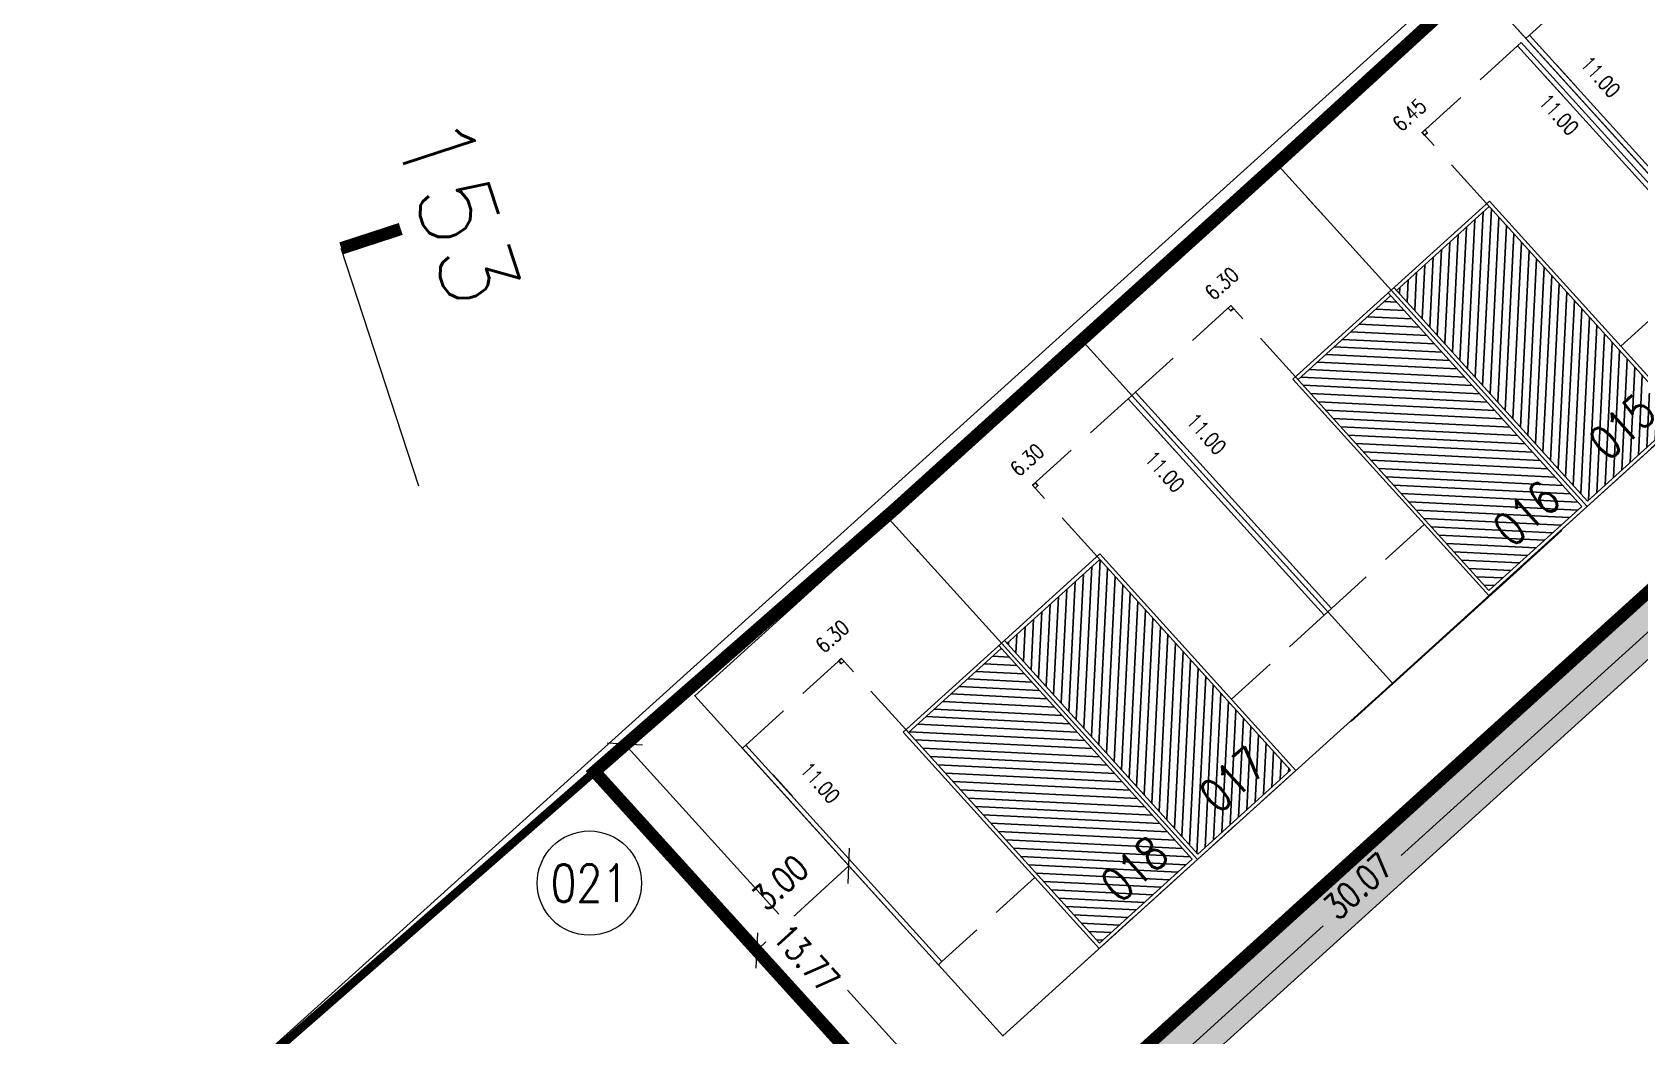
# Model space of a CAD drawing. Header units: metres. Extents: x 733085 to 734585, y 6084499 to 6087418.
# Drawn here: x 733542.09 to 733580.64, y 6086924.66 to 6086948.72 of the extents above; entities that cross this region are included whole.
import ezdxf
from ezdxf.enums import TextEntityAlignment as Align

# ---------------------------------------------------------------- set-up
doc = ezdxf.new("R2010")
doc.units = ezdxf.units.M
doc.header["$LTSCALE"] = 5
doc.header["$MEASUREMENT"] = 0
doc.linetypes.add('HIDDEN', pattern=[0.375, 0.25, -0.125])
doc.linetypes.add('PHANTOM2', pattern=[1.25, 0.625, -0.125, 0.125, -0.125, 0.125, -0.125])
doc.layers.get('0').update_dxf_attribs({"color": 30})
doc.layers.get('DEFPOINTS').update_dxf_attribs({"color": 210})
doc.layers.add('U-ANNO-DIMS', color=210, linetype='Continuous', lineweight=18, plot=False)
for name, color, linetype, lineweight in [('U-ANNO-PATT', 8, 'Continuous', 18), ('U-ANNO-SYMB', 3, 'Continuous', 18), ('U-ANNO-TEXT', 3, 'Continuous', 18)]:
    doc.layers.add(name, color=color, linetype=linetype, lineweight=lineweight)
for name, color, linetype in [('U-BLDG', 7, 'Continuous'), ('U-LIMT', 6, 'PHANTOM2'), ('U-PROP', 1, 'Continuous'), ('U-SDWK', 4, 'Continuous')]:
    doc.layers.add(name, color=color, linetype=linetype)
doc.styles.add('E-ROMANS', font='romans.shx', dxfattribs={"width": 0.8})
doc.dimstyles.new('E-0200_TICK_18', dxfattribs={"dimscale": 0.001, "dimtxt": 360, "dimasz": 360, "dimexe": 180, "dimexo": 120, "dimgap": 180, "dimtad": 0, "dimzin": 0, "dimdsep": 46, "dimtxsty": 'E-ROMANS', "dimblk": 'OBLIQUE', "dimcen": 180, "dimclrd": 256, "dimclre": 256, "dimclrt": 256, "dimadec": 0, "dimazin": 0, "dimtfac": 1, "dimtmove": 1, "dimatfit": 3, "dimldrblk": 'OPEN90', "dimfxl": 1, "dimtfill": 1, "dimtolj": 1, "dimtzin": 0, "dimarcsym": 0})
doc.dimstyles.new('E-0500_TICK_12', dxfattribs={"dimscale": 0.001, "dimtxt": 600, "dimasz": 600, "dimexe": 300, "dimexo": 200, "dimgap": 300, "dimtad": 0, "dimzin": 0, "dimdsep": 46, "dimtxsty": 'E-ROMANS', "dimblk": 'OBLIQUE', "dimcen": 300, "dimclrd": 256, "dimclre": 256, "dimclrt": 256, "dimadec": 0, "dimazin": 0, "dimtfac": 1, "dimtmove": 1, "dimatfit": 3, "dimldrblk": 'OPEN90', "dimfxl": 1, "dimtfill": 1, "dimtolj": 1, "dimtzin": 0, "dimlwd": -1, "dimarcsym": 0})
doc.dimstyles.new('E-1000_TICK_24', dxfattribs={"dimscale": 0.001, "dimtxt": 2400, "dimasz": 2400, "dimexe": 1200, "dimexo": 800, "dimgap": 1200, "dimtad": 0, "dimzin": 0, "dimdsep": 46, "dimtxsty": 'E-ROMANS', "dimblk": 'OBLIQUE', "dimcen": 1200, "dimclrd": 256, "dimclre": 256, "dimclrt": 256, "dimadec": 0, "dimazin": 0, "dimtfac": 1, "dimtmove": 1, "dimatfit": 3, "dimldrblk": 'OPEN90', "dimfxl": 1, "dimtfill": 1, "dimtolj": 1, "dimtzin": 0, "dimlwd": -1, "dimarcsym": 0})

# ---------------------------------------------------------------- blocks, each defined once
blk = doc.blocks.new('E1_BLOCK-CASA_T2')
h = blk.add_hatch()
h.set_pattern_fill('LINE', color=252, scale=0.06, angle=45, style=0)
h.set_pattern_definition([(135, (1466268.16679, 341.57562), (0.134703841816, 0.134703841816), [])])
h.paths.add_polyline_path([(733233.111, 6087213.786), (733230.11, 6087213.786), (733230.111, 6087206.969), (733233.111, 6087206.969)])
for p, q in [((733227.02, 6087215.211), (733227.02, 6087214.511)), ((733230.021, 6087206.879), (733230.021, 6087213.879)), ((733226.903, 6087209.181), (733227.008, 6087209.181)), ((733227.008, 6087209.181), (733227.02, 6087209.181)), ((733231.135, 6087206.879), (733230.021, 6087206.879)), ((733233.203, 6087206.879), (733231.985, 6087206.879)), ((733233.203, 6087206.89), (733233.203, 6087206.879))]:
    blk.add_line(p, q)
at = {"ltscale": 0.2}
blk.add_line((733230.021, 6087213.879), (733233.203, 6087213.879), dxfattribs=at)
at = {"color": 252}
for p, q in [((733230.111, 6087213.786), (733233.111, 6087213.786)), ((733233.111, 6087213.879), (733233.111, 6087206.969)), ((733230.111, 6087206.969), (733233.111, 6087206.969))]:
    blk.add_line(p, q, dxfattribs=at)
at = {"color": 1, "linetype": 'HIDDEN'}
blk.add_line((733230.021, 6087209.181), (733227.02, 6087209.181), dxfattribs=at)
at = {"color": 252}
for points in [[(733226.903, 6087209.181), (733226.903, 6087216.181)], [(733230.111, 6087206.969), (733230.11, 6087213.879)]]:
    blk.add_lwpolyline(points, dxfattribs=at)
for points in [[(733227.02, 6087209.181), (733227.02, 6087216.181), (733226.903, 6087216.181)], [(733230.021, 6087216.181), (733230.021, 6087216.091), (733230.111, 6087216.091), (733230.11, 6087216.181), (733230.021, 6087216.181)], [(733233.203, 6087213.879), (733233.203, 6087206.879)], [(733233.203, 6087206.879), (733230.021, 6087206.879)]]:
    blk.add_lwpolyline(points)
at = {"color": 1, "linetype": 'HIDDEN'}
blk.add_lwpolyline([(733230.11, 6087213.879), (733230.11, 6087216.181), (733227.02, 6087216.181)], dxfattribs=at)
blk = doc.blocks.new('TAG-CORTE')
blk.add_line((2, 0), (0, 0))
at = {"const_width": 0.1}
blk.add_lwpolyline([(0, 0), (0, 0.5)], dxfattribs=at)
at = {"style": 'E-ROMANS'}
blk.add_attdef('A', text='', height=0.6, dxfattribs=at).set_placement((0, 0.5), align=Align.BOTTOM_CENTER)
blk = doc.blocks.new('LO01_LOTE_630x1100')
at = {"color": 2}
blk.add_lwpolyline([(733608.575, 6086774.294), (733619.115, 6086777.441), (733617.313, 6086783.478), (733606.772, 6086780.331), (733608.575, 6086774.294)], dxfattribs=at)
blk = doc.blocks.new('_Oblique')
at = {"color": 0, "linetype": 'ByBlock', "lineweight": -2}
blk.add_line((-0.5, -0.5), (0.5, 0.5), dxfattribs=at)
blk = doc.blocks.new('*D1812')
at = {"layer": 'DEFPOINTS', "color": 0, "transparency": 16777216}
for p in [(733561.673, 6086928.736, 0), (733559.462, 6086926.708), (733559.462, 6086926.708)]:
    blk.add_point(p, dxfattribs=at)
at = {"layer": 'U-ANNO-DIMS', "lineweight": -2, "transparency": 16777216}
for p, q in [((733561.673, 6086928.736), (733561.47, 6086928.957)), ((733559.462, 6086926.708), (733559.259, 6086926.929))]:
    blk.add_line(p, q, dxfattribs=at)
at = {"layer": 'U-ANNO-DIMS', "transparency": 16777216}
blk.add_line((733561.673, 6086928.736), (733559.462, 6086926.708), dxfattribs=at)
for p, xscale, yscale, zscale, rotation in [((733561.673, 6086928.736), 0.6000000000000001, 0.6000000000000001, 0.6000000000000001, 42.53191061675853), ((733559.462, 6086926.708), 0.6, 0.6, 0.6, 222.5319106167585)]:
    blk.add_blockref('_Oblique', p, dxfattribs=dict(at, xscale=xscale, yscale=yscale, zscale=zscale, rotation=rotation))
at = {"layer": 'U-ANNO-DIMS', "transparency": 16777216, "insert": (733560.029, 6086928.334), "char_height": 0.6, "attachment_point": 5, "rotation": 42.5319, "style": 'E-ROMANS', "bg_fill": 3, "box_fill_scale": 1.25, "bg_fill_color": 256, "bg_fill_true_color": 13158600, "bg_fill_transparency": 0}
blk.add_mtext('\\A1;3.00', dxfattribs=at)
blk = doc.blocks.new('_Open90')
at = {"color": 0, "linetype": 'ByBlock', "lineweight": -2}
for p, q in [((-0.5, 0.5), (0, 0)), ((0, 0), (-1, 0)), ((0, 0), (-0.5, -0.5))]:
    blk.add_line(p, q, dxfattribs=at)
blk = doc.blocks.new('*D2029')
at = {"layer": 'DEFPOINTS', "color": 0, "transparency": 16777216}
for p in [(733555.578, 6086930.995, 0), (733565.547, 6086921.45), (733564.821, 6086920.793, 0)]:
    blk.add_point(p, dxfattribs=at)
at = {"layer": 'U-ANNO-DIMS', "lineweight": -2, "transparency": 16777216}
for p, q in [((733556.304, 6086931.653), (733556.526, 6086931.854)), ((733565.547, 6086921.45), (733565.769, 6086921.652))]:
    blk.add_line(p, q, dxfattribs=at)
at = {"layer": 'U-ANNO-DIMS', "transparency": 16777216}
for p, q in [((733556.304, 6086931.653), (733559.999, 6086927.574)), ((733565.547, 6086921.45), (733561.645, 6086925.757))]:
    blk.add_line(p, q, dxfattribs=at)
for p, xscale, yscale, zscale, rotation in [((733556.304, 6086931.653), 0.5999999999999999, 0.5999999999999999, 0.5999999999999999, 132.1740004734444), ((733565.547, 6086921.45), 0.6, 0.6, 0.6, 312.1740004734444)]:
    blk.add_blockref('_Oblique', p, dxfattribs=dict(at, xscale=xscale, yscale=yscale, zscale=zscale, rotation=rotation))
at = {"layer": 'U-ANNO-DIMS', "transparency": 16777216, "insert": (733560.659, 6086926.518), "char_height": 0.6, "attachment_point": 5, "rotation": 312.174, "style": 'E-ROMANS', "bg_fill": 3, "box_fill_scale": 1.25, "bg_fill_color": 256, "bg_fill_true_color": 13158600, "bg_fill_transparency": 0}
blk.add_mtext('\\A1;13.77', dxfattribs=at)
blk = doc.blocks.new('*D2034')
at = {"layer": 'DEFPOINTS', "color": 0, "transparency": 16777216}
for p in [(733587.103, 6086940.979, 0), (733587.577, 6086940.455), (733564.821, 6086920.793, 0)]:
    blk.add_point(p, dxfattribs=at)
at = {"layer": 'U-ANNO-DIMS', "transparency": 16777216}
for p, q in [((733587.577, 6086940.455), (733574.917, 6086928.986)), ((733565.295, 6086920.269), (733573.049, 6086927.294))]:
    blk.add_line(p, q, dxfattribs=at)
at = {"layer": 'U-ANNO-DIMS', "lineweight": -2, "transparency": 16777216}
for p, q in [((733587.577, 6086940.455), (733587.779, 6086940.233)), ((733565.295, 6086920.269), (733565.496, 6086920.047))]:
    blk.add_line(p, q, dxfattribs=at)
at = {"layer": 'U-ANNO-DIMS', "transparency": 16777216, "xscale": 0.6, "yscale": 0.6, "zscale": 0.6}
for p, rotation in [((733587.577, 6086940.455), 42.17400076227716), ((733565.295, 6086920.269), 222.1740007622771)]:
    blk.add_blockref('_Oblique', p, dxfattribs=dict(at, rotation=rotation))
at = {"layer": 'U-ANNO-DIMS', "transparency": 16777216, "insert": (733573.884, 6086928.249), "char_height": 0.6, "attachment_point": 5, "rotation": 42.174, "style": 'E-ROMANS', "bg_fill": 3, "box_fill_scale": 1.25, "bg_fill_color": 256, "bg_fill_true_color": 13158600, "bg_fill_transparency": 0}
blk.add_mtext('\\A1;30.07', dxfattribs=at)
blk = doc.blocks.new('*D2248')
at = {"layer": 'DEFPOINTS', "color": 0, "transparency": 16777216}
for p in [(733653.294, 6087019.579), (733653.294, 6087019.579, 0), (733542.797, 6086919.825)]:
    blk.add_point(p, dxfattribs=at)
at = {"layer": 'U-ANNO-DIMS', "transparency": 16777216}
blk.add_line((733542.797, 6086919.825, 0), (733653.294, 6087019.579, 0), dxfattribs=at)
at = {"layer": 'U-ANNO-DIMS', "lineweight": -2, "transparency": 16777216}
for p, q in [((733653.83, 6087018.986, 0), (733654.098, 6087018.689, 0)), ((733543.333, 6086919.231, 0), (733543.601, 6086918.934, 0))]:
    blk.add_line(p, q, dxfattribs=at)
at = {"layer": 'U-ANNO-DIMS', "transparency": 16777216, "xscale": 2.4, "yscale": 2.4, "zscale": 2.4}
for p, rotation in [((733653.294, 6087019.579, 0), 42.0751995169426), ((733542.797, 6086919.825, 0), 222.0751995169426)]:
    blk.add_blockref('_Oblique', p, dxfattribs=dict(at, rotation=rotation))
at = {"layer": 'U-ANNO-DIMS', "transparency": 16777216, "insert": (733599.547, 6086974.97, 0), "char_height": 0.012, "attachment_point": 5, "rotation": 42.0752, "style": 'E-ROMANS', "bg_fill": 3, "box_fill_scale": 1.25, "bg_fill_color": 256, "bg_fill_true_color": 13158600, "bg_fill_transparency": 0}
blk.add_mtext('\\A1;148.86', dxfattribs=at)
blk = doc.blocks.new('*D2910')
at = {"layer": 'DEFPOINTS', "color": 0, "transparency": 16777216}
for p in [(733577.544, 6086948.974, 0), (733577.908, 6086948.573, 0), (733573.127, 6086944.243)]:
    blk.add_point(p, dxfattribs=at)
at = {"layer": 'U-ANNO-DIMS', "lineweight": -2, "transparency": 16777216}
for p, q in [((733577.827, 6086948.662, 0), (733577.423, 6086949.107, 0)), ((733573.047, 6086944.332, 0), (733572.643, 6086944.777, 0))]:
    blk.add_line(p, q, dxfattribs=at)
at = {"layer": 'U-ANNO-DIMS', "transparency": 16777216, "insert": (733575.116, 6086946.739, 0), "char_height": 0.36, "attachment_point": 5, "rotation": 42.1741, "style": 'E-ROMANS', "bg_fill": 3, "box_fill_scale": 1.25, "bg_fill_color": 256, "bg_fill_true_color": 13158600, "bg_fill_transparency": 0}
blk.add_mtext('\\A1;6.45', dxfattribs=at)
blk = doc.blocks.new('*D2911')
at = {"layer": 'DEFPOINTS', "color": 0, "transparency": 16777216}
for p in [(733561.986, 6086936.441), (733557.98, 6086932.812, 0), (733565.366, 6086924.66, 0)]:
    blk.add_point(p, dxfattribs=at)
at = {"layer": 'U-ANNO-DIMS', "lineweight": -2, "transparency": 16777216}
for p, q in [((733558.069, 6086932.892), (733562.12, 6086936.562)), ((733565.454, 6086924.74), (733569.505, 6086928.41))]:
    blk.add_line(p, q, dxfattribs=at)
at = {"layer": 'U-ANNO-DIMS', "transparency": 16777216, "insert": (733560.984, 6086930.728), "char_height": 0.36, "attachment_point": 5, "rotation": 312.174, "style": 'E-ROMANS', "bg_fill": 3, "box_fill_scale": 1.25, "bg_fill_color": 256, "bg_fill_true_color": 13158600, "bg_fill_transparency": 0}
blk.add_mtext('\\A1;11.00', dxfattribs=at)
blk = doc.blocks.new('*D2912')
at = {"layer": 'DEFPOINTS', "color": 0, "transparency": 16777216}
for p in [(733563.426, 6086936.184, 0), (733563.426, 6086936.184, 0), (733558.757, 6086931.954, 0)]:
    blk.add_point(p, dxfattribs=at)
at = {"layer": 'U-ANNO-DIMS', "lineweight": -2, "transparency": 16777216}
for p, q in [((733563.346, 6086936.273, 0), (733563.305, 6086936.318, 0)), ((733558.677, 6086932.043, 0), (733558.636, 6086932.088, 0))]:
    blk.add_line(p, q, dxfattribs=at)
at = {"layer": 'U-ANNO-DIMS', "transparency": 16777216, "insert": (733561.278, 6086934.238, 0), "char_height": 0.36, "attachment_point": 5, "rotation": 42.1741, "style": 'E-ROMANS', "bg_fill": 3, "box_fill_scale": 1.25, "bg_fill_color": 256, "bg_fill_true_color": 13158600, "bg_fill_transparency": 0}
blk.add_mtext('\\A1;6.30', dxfattribs=at)
blk = doc.blocks.new('*D2913')
at = {"layer": 'DEFPOINTS', "color": 0, "transparency": 16777216}
for p in [(733568.095, 6086940.414, 0), (733568.095, 6086940.414, 0), (733563.426, 6086936.184, 0)]:
    blk.add_point(p, dxfattribs=at)
at = {"layer": 'U-ANNO-DIMS', "lineweight": -2, "transparency": 16777216}
for p, q in [((733568.015, 6086940.503, 0), (733567.974, 6086940.547, 0)), ((733563.346, 6086936.273, 0), (733563.305, 6086936.318, 0))]:
    blk.add_line(p, q, dxfattribs=at)
at = {"layer": 'U-ANNO-DIMS', "transparency": 16777216, "insert": (733565.947, 6086938.467, 0), "char_height": 0.36, "attachment_point": 5, "rotation": 42.1741, "style": 'E-ROMANS', "bg_fill": 3, "box_fill_scale": 1.25, "bg_fill_color": 256, "bg_fill_true_color": 13158600, "bg_fill_transparency": 0}
blk.add_mtext('\\A1;6.30', dxfattribs=at)
blk = doc.blocks.new('*D2914')
at = {"layer": 'DEFPOINTS', "color": 0, "transparency": 16777216}
for p in [(733572.764, 6086944.644, 0), (733572.764, 6086944.644, 0), (733568.095, 6086940.414, 0)]:
    blk.add_point(p, dxfattribs=at)
at = {"layer": 'U-ANNO-DIMS', "lineweight": -2, "transparency": 16777216}
for p, q in [((733572.684, 6086944.732, 0), (733572.643, 6086944.777, 0)), ((733568.015, 6086940.503, 0), (733567.974, 6086940.547, 0))]:
    blk.add_line(p, q, dxfattribs=at)
at = {"layer": 'U-ANNO-DIMS', "transparency": 16777216, "insert": (733570.616, 6086942.697, 0), "char_height": 0.36, "attachment_point": 5, "rotation": 42.1741, "style": 'E-ROMANS', "bg_fill": 3, "box_fill_scale": 1.25, "bg_fill_color": 256, "bg_fill_true_color": 13158600, "bg_fill_transparency": 0}
blk.add_mtext('\\A1;6.30', dxfattribs=at)
blk = doc.blocks.new('*D2929')
at = {"layer": 'DEFPOINTS', "color": 0, "transparency": 16777216}
for p in [(733570.25, 6086943.9), (733566.244, 6086940.27, 0), (733573.629, 6086932.118, 0)]:
    blk.add_point(p, dxfattribs=at)
at = {"layer": 'U-ANNO-DIMS', "lineweight": -2, "transparency": 16777216}
for p, q in [((733566.333, 6086940.351), (733570.383, 6086944.02)), ((733573.718, 6086932.199), (733577.769, 6086935.868))]:
    blk.add_line(p, q, dxfattribs=at)
at = {"layer": 'U-ANNO-DIMS', "transparency": 16777216, "insert": (733569.247, 6086938.186), "char_height": 0.36, "attachment_point": 5, "rotation": 312.174, "style": 'E-ROMANS', "bg_fill": 3, "box_fill_scale": 1.25, "bg_fill_color": 256, "bg_fill_true_color": 13158600, "bg_fill_transparency": 0}
blk.add_mtext('\\A1;11.00', dxfattribs=at)
blk = doc.blocks.new('*D2930')
at = {"layer": 'DEFPOINTS', "color": 0, "transparency": 16777216}
for p in [(733571.247, 6086944.803), (733567.241, 6086941.174, 0), (733574.626, 6086933.022, 0)]:
    blk.add_point(p, dxfattribs=at)
at = {"layer": 'U-ANNO-DIMS', "lineweight": -2, "transparency": 16777216}
for p, q in [((733567.33, 6086941.254), (733571.381, 6086944.924)), ((733574.715, 6086933.102), (733578.766, 6086936.772))]:
    blk.add_line(p, q, dxfattribs=at)
at = {"layer": 'U-ANNO-DIMS', "transparency": 16777216, "insert": (733570.245, 6086939.09), "char_height": 0.36, "attachment_point": 5, "rotation": 312.174, "style": 'E-ROMANS', "bg_fill": 3, "box_fill_scale": 1.25, "bg_fill_color": 256, "bg_fill_true_color": 13158600, "bg_fill_transparency": 0}
blk.add_mtext('\\A1;11.00', dxfattribs=at)
blk = doc.blocks.new('*D2931')
at = {"layer": 'DEFPOINTS', "color": 0, "transparency": 16777216}
for p in [(733579.699, 6086952.46), (733575.693, 6086948.831, 0), (733583.078, 6086940.679, 0)]:
    blk.add_point(p, dxfattribs=at)
at = {"layer": 'U-ANNO-DIMS', "lineweight": -2, "transparency": 16777216}
for p, q in [((733575.782, 6086948.911), (733579.833, 6086952.581)), ((733583.167, 6086940.759), (733587.218, 6086944.429))]:
    blk.add_line(p, q, dxfattribs=at)
at = {"layer": 'U-ANNO-DIMS', "transparency": 16777216, "insert": (733578.697, 6086946.746), "char_height": 0.36, "attachment_point": 5, "rotation": 312.174, "style": 'E-ROMANS', "bg_fill": 3, "box_fill_scale": 1.25, "bg_fill_color": 256, "bg_fill_true_color": 13158600, "bg_fill_transparency": 0}
blk.add_mtext('\\A1;11.00', dxfattribs=at)
blk = doc.blocks.new('*D2932')
at = {"layer": 'DEFPOINTS', "color": 0, "transparency": 16777216}
for p in [(733580.696, 6086953.363), (733576.69, 6086949.734, 0), (733584.076, 6086941.582, 0)]:
    blk.add_point(p, dxfattribs=at)
at = {"layer": 'U-ANNO-DIMS', "lineweight": -2, "transparency": 16777216}
for p, q in [((733576.779, 6086949.815), (733580.83, 6086953.484)), ((733584.164, 6086941.663), (733588.215, 6086945.332))]:
    blk.add_line(p, q, dxfattribs=at)
at = {"layer": 'U-ANNO-DIMS', "transparency": 16777216, "insert": (733579.694, 6086947.65), "char_height": 0.36, "attachment_point": 5, "rotation": 312.174, "style": 'E-ROMANS', "bg_fill": 3, "box_fill_scale": 1.25, "bg_fill_color": 256, "bg_fill_true_color": 13158600, "bg_fill_transparency": 0}
blk.add_mtext('\\A1;11.00', dxfattribs=at)

msp = doc.modelspace()

# ---------------------------------------------------------------- linework, layer by layer
at = {"layer": 'U-ANNO-TEXT'}
msp.add_circle((733555.453, 6086928.321), 1.25, dxfattribs=at)
at = {"layer": 'U-BLDG'}
msp.add_lwpolyline([(733571.987, 6086945.501), (733579.373, 6086937.349), (733584.153, 6086941.679), (733576.767, 6086949.831), (733571.987, 6086945.501)], dxfattribs=at)
at = {"layer": 'U-PROP', "ltscale": 0.3}
msp.add_line((733555.578, 6086930.995), (733564.823, 6086920.79), dxfattribs=at)
msp.add_lwpolyline([(733564.821, 6086920.793), (733587.103, 6086940.979)], dxfattribs=at)
at = {"layer": 'U-SDWK', "ltscale": 0.3}
msp.add_lwpolyline([(733557.451, 6086912.498), (733587.511, 6086939.729)], dxfattribs=at)

# ---------------------------------------------------------------- block references
at = {"layer": 'U-ANNO-SYMB', "xscale": 3.000000000693933, "yscale": 3.000000000693933, "zscale": 3.000000000693933, "rotation": 288.069512242721}
msp.add_blockref('TAG-CORTE', (733549.504, 6086943.54), dxfattribs=at).add_auto_attribs({'A': '153'})
at = {"layer": 'U-BLDG'}
for name, p, rotation in [('LO01_LOTE_630x1100', (6541559.138, 8050229.804), 115.5493605870767), ('E1_BLOCK-CASA_T2', (4277060.904, 1083394.759, 0), 42.17425878262785), ('LO01_LOTE_630x1100', (6541549.689, 8050221.244), 115.5493605870767), ('E1_BLOCK-CASA_T2', (4277051.455, 1083386.199, 0), 42.17425878262785), ('LO01_LOTE_630x1100', (6541545.02, 8050217.014), 115.5493605870767), ('LO01_LOTE_630x1100', (6541540.351, 8050212.785), 115.5493605870767), ('E1_BLOCK-CASA_T2', (4277042.117, 1083377.739, 0), 42.17425878262785)]:
    msp.add_blockref(name, p, dxfattribs=dict(at, rotation=rotation))
at = {"layer": 'U-BLDG', "xscale": -1, "rotation": 42.17425878139179}
for p in [(5363858.953, 2067953.707, 0), (5363849.615, 2067945.247, 0)]:
    msp.add_blockref('E1_BLOCK-CASA_T2', p, dxfattribs=at)

# ---------------------------------------------------------------- texts
at = {"layer": 'U-ANNO-TEXT', "insert": (733555.453, 6086928.321), "char_height": 0.9, "attachment_point": 5, "rotation": 360, "style": 'E-ROMANS'}
msp.add_mtext('021', dxfattribs=at)

# ---------------------------------------------------------------- next in the draw order: dimensions: what is measured, and where the dimension line sits
at = {"layer": 'U-ANNO-DIMS'}
dim = msp.add_linear_dim(base=(733559.462, 6086926.708, 0), p1=(733561.673, 6086928.736, 0), p2=(733559.462, 6086926.708, 0), angle=222.5319, dimstyle='E-0500_TICK_12', override={"dimfxl": 0.1, "dimfxlon": 1}, dxfattribs=at)
dim.commit()
dim.dimension.update_dxf_attribs({"geometry": '*D1812', "text_midpoint": (733560.029, 6086928.334, 0), "dimtype": 161})

# ---------------------------------------------------------------- next in the draw order: dimensions: what is measured, and where the dimension line sits
dim = msp.add_linear_dim(base=(733565.547, 6086921.45, 0), p1=(733555.578, 6086930.995), p2=(733564.821, 6086920.793, 0), angle=312.174, dimstyle='E-0500_TICK_12', override={"dimfxl": 0.1, "dimfxlon": 1}, dxfattribs=at)
dim.commit()
dim.dimension.update_dxf_attribs({"geometry": '*D2029', "text_midpoint": (733560.659, 6086926.518, 0), "dimtype": 161})

# ---------------------------------------------------------------- next in the draw order: dimensions: what is measured, and where the dimension line sits
dim = msp.add_linear_dim(base=(733587.577, 6086940.455, 0), p1=(733564.821, 6086920.793, 0), p2=(733587.103, 6086940.979, 0), angle=42.174, dimstyle='E-0500_TICK_12', override={"dimfxl": 0.1, "dimfxlon": 1}, dxfattribs=at)
dim.commit()
dim.dimension.update_dxf_attribs({"geometry": '*D2034', "text_midpoint": (733573.884, 6086928.249, 0), "dimtype": 161})

# ---------------------------------------------------------------- next in the draw order: dimensions: what is measured, and where the dimension line sits
dim = msp.add_linear_dim(base=(733653.294, 6087019.579, 0), p1=(733542.797, 6086919.825), p2=(733653.294, 6087019.579), angle=42.0752, dimstyle='E-1000_TICK_24', override={"dimtxt": 12}, dxfattribs=at)
dim.commit()
dim.dimension.update_dxf_attribs({"geometry": '*D2248', "text_midpoint": (733599.547, 6086974.97, 0), "dimtype": 161})

# ---------------------------------------------------------------- next in the draw order: hatches: boundary and pattern name
at = {"layer": 'U-ANNO-PATT'}
h = msp.add_hatch(dxfattribs=at)
h.set_pattern_fill('DOTS', color=256, scale=0.1, angle=16.0458, style=0)
h.set_pattern_definition([(320.161133, (732829.9147, 6086145.09916), (0.162648152, 0.071045985), [0, -0.15875])])
h.paths.add_polyline_path([(733671.055, 6086975.599), (733667.554, 6086994.18), (733661.679, 6087027.397), (733660.633, 6087026.422), (733666.373, 6086993.965), (733668.125, 6086984.667), (733669.89, 6086975.301), (733702.971, 6086873.907), (733736.08, 6086772.427), (733742.286, 6086763.268), (733743.278, 6086763.941), (733737.168, 6086772.96)])
h.paths.add_polyline_path([(733707.07, 6086763.875), (733722.377, 6086765.359), (733724.454, 6086766.766), (733706.823, 6086765.057), (733668.178, 6086752.448), (733674.539, 6086732.952), (733675.573, 6086733.652), (733669.691, 6086751.68)], flags=17)
h.paths.add_polyline_path([(733598.345, 6086708.081), (733598.488, 6086708.128), (733601.238, 6086706.731), (733672.1, 6086729.85), (733727.433, 6086767.335), (733729.079, 6086762.289), (733729.848, 6086763.802), (733717.371, 6086802.043), (733715.853, 6086802.829), (733727.046, 6086768.522), (733724.454, 6086766.766), (733671.567, 6086730.939), (733601.338, 6086708.026), (733597.772, 6086709.837), (733589.105, 6086736.402), (733588.097, 6086739.492), (733587.328, 6086737.979), (733599.361, 6086701.098), (733600.874, 6086700.329)])
h.paths.add_polyline_path([(733663.467, 6086967.26), (733661.531, 6086973.195), (733653.157, 6087019.454), (733652.112, 6087018.49), (733660.365, 6086972.901), (733662.699, 6086965.747)])
h.paths.add_polyline_path([(733665.811, 6086960.076), (733664.298, 6086960.844), (733665.306, 6086957.755), (733674.904, 6086928.338), (733675.912, 6086925.248), (733676.681, 6086926.761)], flags=17)
h.paths.add_polyline_path([(733679.025, 6086919.577), (733677.512, 6086920.345), (733678.52, 6086917.256), (733687.683, 6086889.169), (733688.691, 6086886.08), (733689.46, 6086887.593)], flags=17)
h.paths.add_polyline_path([(733691.804, 6086880.409), (733690.291, 6086881.177), (733691.299, 6086878.088), (733700.462, 6086850.001), (733701.47, 6086846.912), (733702.239, 6086848.425)], flags=17)
h.paths.add_polyline_path([(733704.583, 6086841.241), (733703.07, 6086842.009), (733704.078, 6086838.919), (733713.241, 6086810.833), (733714.249, 6086807.744), (733715.018, 6086809.257)], flags=17)
h.paths.add_polyline_path([(733634.462, 6086947.511), (733634.09, 6086948.652), (733603.146, 6086938.556), (733603.518, 6086937.415)])
h.paths.add_polyline_path([(733617.398, 6086966.804), (733616.593, 6086967.694), (733598.875, 6086951.644), (733599.283, 6086950.394)])
h.paths.add_polyline_path([(733644.326, 6086917.279), (733643.954, 6086918.42), (733616.907, 6086909.596), (733620.629, 6086898.188), (733647.676, 6086907.012), (733647.303, 6086908.153), (733621.397, 6086899.701), (733618.42, 6086908.827)])
h.paths.add_polyline_path([(733631.199, 6086869.659), (733656.059, 6086877.77), (733655.687, 6086878.911), (733629.686, 6086870.428), (733633.408, 6086859.019), (733659.409, 6086867.503), (733659.037, 6086868.643), (733634.176, 6086860.532)])
h.paths.add_polyline_path([(733669.884, 6086838.943), (733669.512, 6086840.084), (733642.465, 6086831.26), (733646.187, 6086819.851), (733673.234, 6086828.676), (733672.861, 6086829.817), (733646.955, 6086821.364), (733643.978, 6086830.491)])
h.paths.add_polyline_path([(733682.663, 6086799.775), (733682.291, 6086800.916), (733655.244, 6086792.092), (733658.966, 6086780.683), (733686.013, 6086789.508), (733685.641, 6086790.649), (733659.734, 6086782.196), (733656.757, 6086791.323)], flags=17)
h.paths.add_polyline_path([(733587.511, 6086939.729), (733587.103, 6086940.979), (733564.821, 6086920.793), (733564.823, 6086920.79), (733555.804, 6086912.624), (733556, 6086912.024), (733557.451, 6086912.498)])
h.paths.add_polyline_path([(733591.496, 6086921.711), (733594.473, 6086912.585), (733575.697, 6086906.459), (733576.07, 6086905.318), (733595.986, 6086911.816), (733592.264, 6086923.224), (733572.347, 6086916.726), (733572.72, 6086915.585)])
h.paths.add_polyline_path([(733572.72, 6086915.585), (733572.347, 6086916.726), (733567.594, 6086915.175), (733567.966, 6086914.034)], flags=17)
h.paths.add_polyline_path([(733576.07, 6086905.318), (733575.697, 6086906.459), (733570.944, 6086904.908), (733571.316, 6086903.767)])
h.paths.add_polyline_path([(733526.822, 6086897.493), (733524.641, 6086900.981), (733520.937, 6086906.902), (733519.904, 6086906.291), (733524.748, 6086898.547)])
h.paths.add_polyline_path([(733531.01, 6086890.797), (733529.425, 6086893.331), (733528.791, 6086892.083), (733546.057, 6086864.477), (733546.647, 6086862.667), (733548.16, 6086861.899), (733547.152, 6086864.988)], flags=17)
h.paths.add_polyline_path([(733604.274, 6086882.543), (733607.252, 6086873.417), (733583.723, 6086865.74), (733584.095, 6086864.599), (733608.765, 6086872.648), (733605.043, 6086884.056), (733580.373, 6086876.007), (733580.745, 6086874.867)])
h.paths.add_polyline_path([(733550.768, 6086853.906), (733549.76, 6086856.996), (733548.991, 6086855.483), (733559.426, 6086823.499), (733560.939, 6086822.731), (733559.931, 6086825.82)], flags=17)
h.paths.add_polyline_path([(733617.053, 6086843.375), (733620.031, 6086834.249), (733596.502, 6086826.572), (733596.874, 6086825.431), (733621.544, 6086833.48), (733617.822, 6086844.888), (733593.152, 6086836.839), (733593.524, 6086835.699)])
h.paths.add_polyline_path([(733629.832, 6086804.207), (733632.81, 6086795.081), (733609.281, 6086787.404), (733609.653, 6086786.263), (733634.323, 6086794.312), (733630.601, 6086805.72), (733605.931, 6086797.671), (733606.303, 6086796.531)])
h.paths.add_polyline_path([(733563.547, 6086814.738), (733562.539, 6086817.828), (733561.77, 6086816.315), (733572.205, 6086784.331), (733573.718, 6086783.563), (733572.71, 6086786.652)], flags=17)
h.paths.add_polyline_path([(733576.326, 6086775.57), (733575.318, 6086778.66), (733574.549, 6086777.147), (733584.985, 6086745.163), (733586.498, 6086744.395), (733585.489, 6086747.484)], flags=17)
h.paths.add_polyline_path([(733538.208, 6086860.809), (733513.367, 6086900.526), (733512.462, 6086899.709), (733537.112, 6086860.297), (733577.834, 6086735.484), (733587.315, 6086706.425), (733585.503, 6086702.859), (733558.304, 6086693.985), (733557.686, 6086692.521), (733586.348, 6086701.873), (733587.745, 6086704.623), (733587.888, 6086704.669), (733590.417, 6086696.917), (733591.186, 6086698.43)])
h.paths.add_polyline_path([(733647.102, 6086755.144), (733643.38, 6086766.552), (733618.71, 6086758.503), (733619.082, 6086757.363), (733642.612, 6086765.039), (733645.589, 6086755.913), (733622.06, 6086748.236), (733622.432, 6086747.095)], flags=17)

# ---------------------------------------------------------------- next in the draw order: linework, layer by layer
at = {"layer": 'U-BLDG', "ltscale": 0.3, "const_width": 0.3}
msp.add_lwpolyline([(733587.747, 6086960.035), (733571.817, 6086945.465), (733562.797, 6086937.305), (733555.578, 6086930.995), (733564.821, 6086920.793), (733587.103, 6086940.979)], dxfattribs=at)
at = {"layer": 'U-LIMT', "ltscale": 0.25, "const_width": 0.2, "elevation": 0}
msp.add_lwpolyline([(733653.294, 6087019.579), (733607.067, 6086976.935), (733606.407, 6086976.875), (733587.747, 6086960.035), (733571.817, 6086945.465), (733562.797, 6086937.305), (733542.797, 6086919.825), (733519.487, 6086906.045), (733512.462, 6086899.709), (733537.112, 6086860.297), (733577.834, 6086735.484), (733575.477, 6086734.715), (733551.515, 6086677.886), (733551.515, 6086677.886), (733551.516, 6086677.886)], dxfattribs=at)
at = {"layer": 'U-PROP', "ltscale": 0.3}
msp.add_lwpolyline([(733737.168, 6086772.96), (733671.055, 6086975.599), (733667.554, 6086994.18), (733661.679, 6087027.397), (733653.294, 6087019.579), (733607.067, 6086976.935), (733606.407, 6086976.875), (733587.747, 6086960.035), (733571.817, 6086945.465), (733562.797, 6086937.305), (733542.797, 6086919.825), (733519.487, 6086906.045), (733512.462, 6086899.709), (733537.112, 6086860.297), (733577.834, 6086735.484), (733575.477, 6086734.715), (733551.515, 6086677.886), (733551.515, 6086677.886), (733551.516, 6086677.886)], dxfattribs=at)

# ---------------------------------------------------------------- next in the draw order: texts
at = {"layer": 'U-ANNO-TEXT', "char_height": 0.8, "attachment_point": 5, "rotation": 42.1743, "style": 'E-ROMANS'}
for s, insert in [('015', (733580.214, 6086939.262)), ('016', (733577.922, 6086937.186, 0)), ('017', (733570.876, 6086930.803, 0)), ('018', (733568.517, 6086928.666, 0))]:
    msp.add_mtext(s, dxfattribs=dict(at, insert=insert))

# ---------------------------------------------------------------- next in the draw order: dimensions: what is measured, and where the dimension line sits
at = {"layer": 'U-ANNO-DIMS'}
for base, p1, p2, angle, picture, middle in [((733577.544, 6086948.974, 0), (733573.127, 6086944.243), (733577.908, 6086948.573, 0), 42.1741, '*D2910', (733575.116, 6086946.739, 0)), ((733561.986, 6086936.441, 0), (733565.366, 6086924.66, 0), (733557.98, 6086932.812, 0), 132.174, '*D2911', (733561.357, 6086930.316, 0))]:
    dim = msp.add_linear_dim(base=base, p1=p1, p2=p2, angle=angle, dimstyle='E-0200_TICK_18', override={"dimsd1": 1, "dimsd2": 1}, dxfattribs=at)
    dim.commit()
    dim.dimension.update_dxf_attribs({"geometry": picture, "text_midpoint": middle, "dimtype": 161})

# ---------------------------------------------------------------- next in the draw order: dimensions: what is measured, and where the dimension line sits
dim = msp.add_linear_dim(base=(733563.426, 6086936.184, 0), p1=(733558.757, 6086931.954, 0), p2=(733563.426, 6086936.184, 0), angle=42.1741, dimstyle='E-0200_TICK_18', override={"dimsd1": 1, "dimsd2": 1}, dxfattribs=at)
dim.commit()
dim.dimension.update_dxf_attribs({"geometry": '*D2912', "text_midpoint": (733561.278, 6086934.238, 0), "dimtype": 161})

# ---------------------------------------------------------------- next in the draw order: dimensions: what is measured, and where the dimension line sits
dim = msp.add_linear_dim(base=(733568.095, 6086940.414, 0), p1=(733563.426, 6086936.184, 0), p2=(733568.095, 6086940.414, 0), angle=42.1741, dimstyle='E-0200_TICK_18', override={"dimsd1": 1, "dimsd2": 1}, dxfattribs=at)
dim.commit()
dim.dimension.update_dxf_attribs({"geometry": '*D2913', "text_midpoint": (733565.947, 6086938.467, 0), "dimtype": 161})

# ---------------------------------------------------------------- next in the draw order: dimensions: what is measured, and where the dimension line sits
dim = msp.add_linear_dim(base=(733572.764, 6086944.644, 0), p1=(733568.095, 6086940.414, 0), p2=(733572.764, 6086944.644, 0), angle=42.1741, dimstyle='E-0200_TICK_18', override={"dimsd1": 1, "dimsd2": 1}, dxfattribs=at)
dim.commit()
dim.dimension.update_dxf_attribs({"geometry": '*D2914', "text_midpoint": (733570.616, 6086942.697, 0), "dimtype": 161})

# ---------------------------------------------------------------- next in the draw order: dimensions: what is measured, and where the dimension line sits
dim = msp.add_linear_dim(base=(733570.25, 6086943.9, 0), p1=(733573.629, 6086932.118, 0), p2=(733566.244, 6086940.27, 0), angle=132.174, dimstyle='E-0200_TICK_18', override={"dimsd1": 1, "dimsd2": 1}, dxfattribs=at)
dim.commit()
dim.dimension.update_dxf_attribs({"geometry": '*D2929', "text_midpoint": (733569.62, 6086937.775, 0), "dimtype": 161})

# ---------------------------------------------------------------- next in the draw order: dimensions: what is measured, and where the dimension line sits
dim = msp.add_linear_dim(base=(733571.247, 6086944.803, 0), p1=(733574.626, 6086933.022, 0), p2=(733567.241, 6086941.174, 0), angle=132.174, dimstyle='E-0200_TICK_18', override={"dimsd1": 1, "dimsd2": 1}, dxfattribs=at)
dim.commit()
dim.dimension.update_dxf_attribs({"geometry": '*D2930', "text_midpoint": (733570.618, 6086938.678, 0), "dimtype": 161})

# ---------------------------------------------------------------- next in the draw order: dimensions: what is measured, and where the dimension line sits
dim = msp.add_linear_dim(base=(733579.699, 6086952.46, 0), p1=(733583.078, 6086940.679, 0), p2=(733575.693, 6086948.831, 0), angle=132.174, dimstyle='E-0200_TICK_18', override={"dimsd1": 1, "dimsd2": 1}, dxfattribs=at)
dim.commit()
dim.dimension.update_dxf_attribs({"geometry": '*D2931', "text_midpoint": (733579.069, 6086946.335, 0), "dimtype": 161})

# ---------------------------------------------------------------- next in the draw order: dimensions: what is measured, and where the dimension line sits
dim = msp.add_linear_dim(base=(733580.696, 6086953.363, 0), p1=(733584.076, 6086941.582, 0), p2=(733576.69, 6086949.734, 0), angle=132.174, dimstyle='E-0200_TICK_18', override={"dimsd1": 1, "dimsd2": 1}, dxfattribs=at)
dim.commit()
dim.dimension.update_dxf_attribs({"geometry": '*D2932', "text_midpoint": (733580.067, 6086947.238, 0), "dimtype": 161})

doc.saveas('drawing.dxf')
